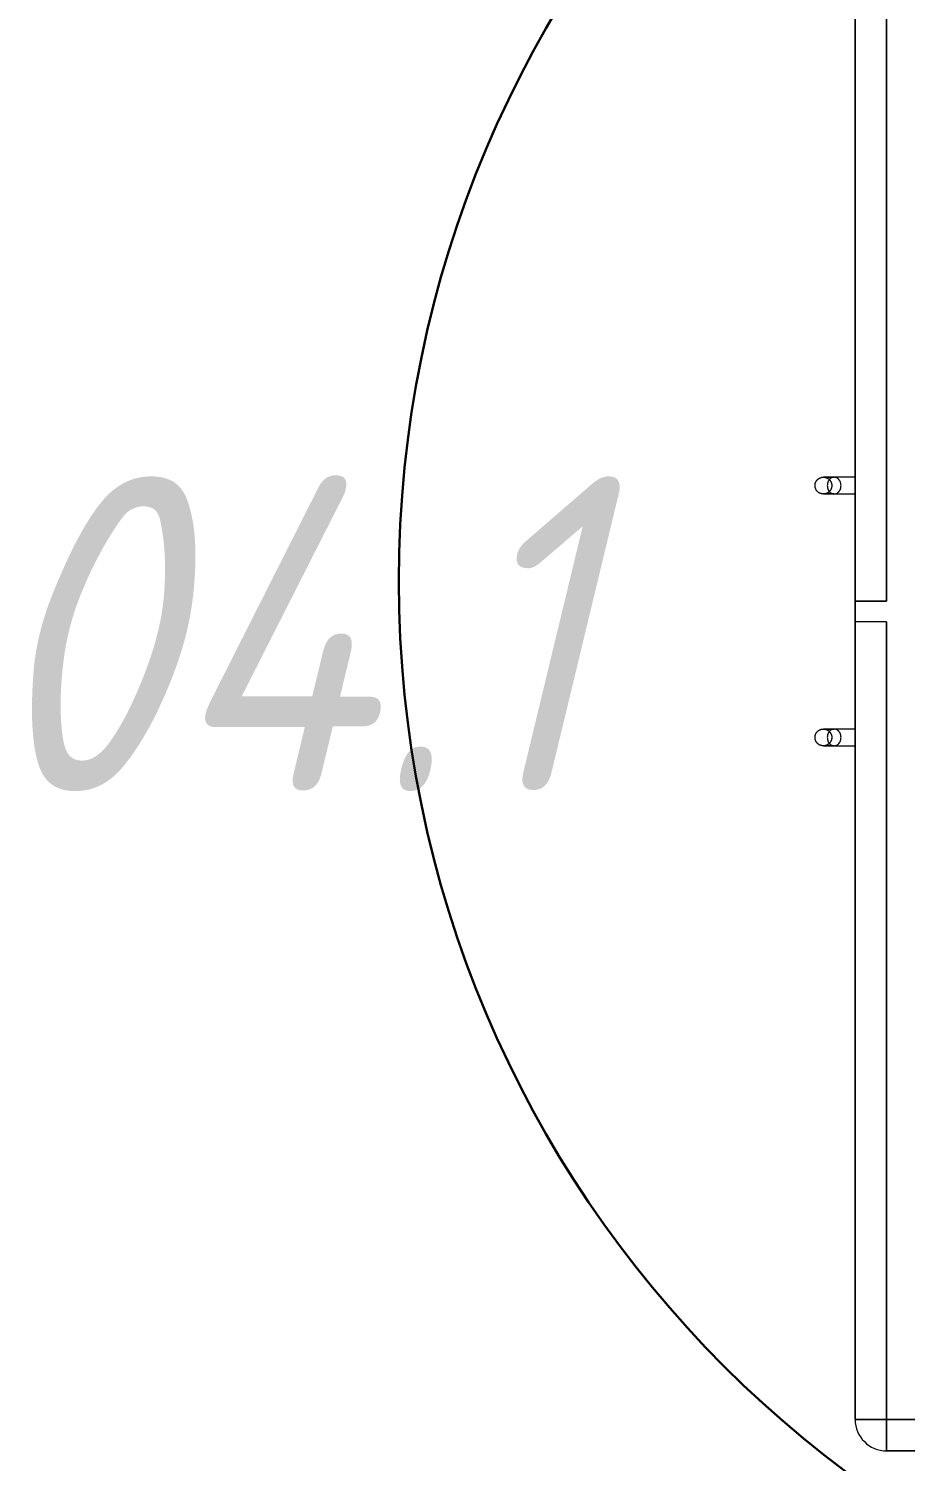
# Model space of a CAD drawing. Header units: millimetres. Extents: x -32954 to 151739, y -65671 to 56243.
# Drawn here: x -3956 to -3539, y 377 to 1060 of the extents above; entities that cross this region are included whole.
import ezdxf

# ---------------------------------------------------------------- set-up
doc = ezdxf.new("R2010")
doc.units = ezdxf.units.MM
for name, color, linetype, lineweight in [('M-EQPM', 7, 'Continuous', 9), ('M-EQPM-IDEN', 7, 'Continuous', 9), ('ТХ_оборудование', 6, 'Continuous', 30)]:
    doc.layers.add(name, color=color, linetype=linetype, lineweight=lineweight)
doc.styles.add('GOST Common_I', font='GOST_Common Italic.ttf', dxfattribs={"width": 0.9, "height": 150})

# ---------------------------------------------------------------- blocks, each defined once
blk = doc.blocks.new('М04_1_Стол-тумба кухонная с мойкой - Стол-тумба _800х600х900_-8001003-О_ТХ_Подвал')
at = {"layer": 'M-EQPM'}
for p, q in [((385, -15), (385, -585)), ((385, -585), (385, -15)), ((400, -585), (400, -15)), ((400, -15), (400, -585)), ((400, -585), (400, -15)), ((400, -15), (400, -585)), ((400, -15), (400, -585)), ((400, -585), (400, -15)), ((-5, -585), (-385, -585)), ((-385, -585), (-5, -585)), ((-5, -600), (-5, -585)), ((-5, -585), (-5, -600)), ((385, -585), (5, -585)), ((5, -585), (385, -585)), ((5, -585), (5, -600)), ((5, -585), (5, -600)), ((400, -585), (385, -585)), ((385, -585), (385, -600)), ((385, -600), (385, -585)), ((385, -585), (400, -585)), ((385, -600), (385, -585)), ((385, -585), (385, -600)), ((385, -585), (400, -585)), ((400, -585), (385, -585)), ((385, -600), (385, -585)), ((385, -585), (400, -585)), ((400, -585), (385, -585)), ((385, -585), (385, -600)), ((400, -585), (385, -585)), ((385, -585), (385, -600)), ((385, -600), (385, -585)), ((385, -585), (400, -585)), ((-5, -600), (-385, -600)), ((-385, -600), (-5, -600)), ((-385, -600), (385, -600)), ((385, -600), (-385, -600)), ((385, -600), (-385, -600)), ((-385, -600), (385, -600)), ((-64, -600), (-64, -610)), ((-64, -600), (-64, -610)), ((-60, -600), (-60, -600)), ((-60, -600), (-60, -600)), ((-60, -600), (-60, -600)), ((-60, -600), (-60, -600)), ((-56, -610), (-56, -600)), ((-56, -610), (-56, -600)), ((385, -600), (5, -600)), ((5, -600), (385, -600)), ((56, -600), (56, -610)), ((56, -600), (56, -610)), ((60, -600), (60, -600)), ((60, -600), (60, -600)), ((60, -600), (60, -600)), ((60, -600), (60, -600)), ((64, -610), (64, -600)), ((64, -610), (64, -600))]:
    blk.add_line(p, q, dxfattribs=at)
at = {"layer": 'M-EQPM', "flags": 128}
for points in [[(-64, -610), (-64, -611.81), (-64, -613.22), (-64, -614.25), (-64, -614.87), (-64, -615.11)], [(-64, -615.11), (-64, -614.91), (-64, -614.32), (-64, -613.33), (-64, -611.96), (-64, -610.19), (-64, -610)], [(-64, -615.11), (-64, -614.95), (-63.99, -614.79), (-63.97, -614.63), (-63.95, -614.47), (-63.92, -614.32), (-63.89, -614.16), (-63.84, -614.01), (-63.8, -613.85), (-63.74, -613.7), (-63.68, -613.55), (-63.62, -613.41), (-63.55, -613.26), (-63.47, -613.12), (-63.39, -612.99), (-63.3, -612.85), (-63.21, -612.72), (-63.11, -612.6), (-63.01, -612.47), (-62.9, -612.36), (-62.79, -612.24), (-62.67, -612.13), (-62.55, -612.03), (-62.42, -611.93), (-62.29, -611.83), (-62.16, -611.75), (-62.02, -611.66), (-61.89, -611.58), (-61.74, -611.51), (-61.6, -611.44), (-61.45, -611.38), (-61.3, -611.33), (-61.15, -611.28), (-60.99, -611.24), (-60.84, -611.2), (-60.68, -611.17), (-60.52, -611.15), (-60.36, -611.13), (-60.2, -611.12), (-60.04, -611.11), (-60, -611.11)], [(-60, -611.11), (-59.84, -611.11), (-59.68, -611.12), (-59.52, -611.14), (-59.36, -611.16), (-59.21, -611.19), (-59.05, -611.23), (-58.89, -611.27), (-58.74, -611.31), (-58.59, -611.37), (-58.44, -611.43), (-58.3, -611.49), (-58.15, -611.56), (-58.01, -611.64), (-57.88, -611.72), (-57.74, -611.81), (-57.61, -611.9), (-57.48, -612), (-57.36, -612.1), (-57.24, -612.21), (-57.13, -612.32), (-57.02, -612.44), (-56.92, -612.56), (-56.82, -612.69), (-56.72, -612.82), (-56.63, -612.95), (-56.55, -613.09), (-56.47, -613.23), (-56.4, -613.37), (-56.33, -613.51), (-56.27, -613.66), (-56.22, -613.81), (-56.17, -613.96), (-56.13, -614.12), (-56.09, -614.27), (-56.06, -614.43), (-56.03, -614.59), (-56.02, -614.75), (-56.01, -614.91), (-56, -615.07), (-56, -615.11)], [(-56, -610), (-56, -611.81), (-56, -613.22), (-56, -614.25), (-56, -614.87), (-56, -615.11)], [(-56, -615.11), (-56, -614.91), (-56, -614.32), (-56, -613.33), (-56, -611.96), (-56, -610.19), (-56, -610)], [(56, -610), (56, -611.81), (56, -613.22), (56, -614.25), (56, -614.87), (56, -615.11)], [(56, -615.11), (56, -614.91), (56, -614.32), (56, -613.33), (56, -611.96), (56, -610.19), (56, -610)], [(56, -615.11), (56, -614.95), (56.01, -614.79), (56.03, -614.63), (56.05, -614.47), (56.08, -614.32), (56.11, -614.16), (56.16, -614.01), (56.2, -613.85), (56.26, -613.7), (56.32, -613.55), (56.38, -613.41), (56.45, -613.26), (56.53, -613.12), (56.61, -612.99), (56.7, -612.85), (56.79, -612.72), (56.89, -612.6), (56.99, -612.47), (57.1, -612.36), (57.21, -612.24), (57.33, -612.13), (57.45, -612.03), (57.58, -611.93), (57.71, -611.83), (57.84, -611.75), (57.98, -611.66), (58.11, -611.58), (58.26, -611.51), (58.4, -611.44), (58.55, -611.38), (58.7, -611.33), (58.85, -611.28), (59.01, -611.24), (59.16, -611.2), (59.32, -611.17), (59.48, -611.15), (59.64, -611.13), (59.8, -611.12), (59.96, -611.11), (60, -611.11)], [(60, -611.11), (60.16, -611.11), (60.32, -611.12), (60.48, -611.14), (60.64, -611.16), (60.79, -611.19), (60.95, -611.23), (61.11, -611.27), (61.26, -611.31), (61.41, -611.37), (61.56, -611.43), (61.7, -611.49), (61.85, -611.56), (61.99, -611.64), (62.12, -611.72), (62.26, -611.81), (62.39, -611.9), (62.52, -612), (62.64, -612.1), (62.76, -612.21), (62.87, -612.32), (62.98, -612.44), (63.08, -612.56), (63.18, -612.69), (63.28, -612.82), (63.37, -612.95), (63.45, -613.09), (63.53, -613.23), (63.6, -613.37), (63.67, -613.51), (63.73, -613.66), (63.78, -613.81), (63.83, -613.96), (63.87, -614.12), (63.91, -614.27), (63.94, -614.43), (63.97, -614.59), (63.98, -614.75), (63.99, -614.91), (64, -615.07), (64, -615.11)], [(64, -610), (64, -611.81), (64, -613.22), (64, -614.25), (64, -614.87), (64, -615.11)], [(64, -615.11), (64, -614.91), (64, -614.32), (64, -613.33), (64, -611.96), (64, -610.19), (64, -610)], [(-60, -619.11), (-60.16, -619.11), (-60.32, -619.1), (-60.48, -619.08), (-60.64, -619.06), (-60.79, -619.03), (-60.95, -619), (-61.11, -618.96), (-61.26, -618.91), (-61.41, -618.85), (-61.56, -618.8), (-61.7, -618.73), (-61.85, -618.66), (-61.99, -618.58), (-62.12, -618.5), (-62.26, -618.41), (-62.39, -618.32), (-62.52, -618.22), (-62.64, -618.12), (-62.76, -618.01), (-62.87, -617.9), (-62.98, -617.78), (-63.08, -617.66), (-63.18, -617.53), (-63.28, -617.41), (-63.37, -617.27), (-63.45, -617.14), (-63.53, -617), (-63.6, -616.85), (-63.67, -616.71), (-63.73, -616.56), (-63.78, -616.41), (-63.83, -616.26), (-63.87, -616.1), (-63.91, -615.95), (-63.94, -615.79), (-63.97, -615.63), (-63.98, -615.47), (-63.99, -615.31), (-64, -615.15), (-64, -615.11)], [(-56, -615.11), (-56, -615.27), (-56.01, -615.43), (-56.03, -615.59), (-56.05, -615.75), (-56.08, -615.91), (-56.11, -616.06), (-56.16, -616.22), (-56.2, -616.37), (-56.26, -616.52), (-56.32, -616.67), (-56.38, -616.82), (-56.45, -616.96), (-56.53, -617.1), (-56.61, -617.24), (-56.7, -617.37), (-56.79, -617.5), (-56.89, -617.63), (-56.99, -617.75), (-57.1, -617.87), (-57.21, -617.98), (-57.33, -618.09), (-57.45, -618.19), (-57.58, -618.29), (-57.71, -618.39), (-57.84, -618.48), (-57.98, -618.56), (-58.11, -618.64), (-58.26, -618.71), (-58.4, -618.78), (-58.55, -618.84), (-58.7, -618.89), (-58.85, -618.94), (-59.01, -618.99), (-59.16, -619.02), (-59.32, -619.05), (-59.48, -619.08), (-59.64, -619.09), (-59.8, -619.11), (-59.96, -619.11), (-60, -619.11)], [(60, -619.11), (59.84, -619.11), (59.68, -619.1), (59.52, -619.08), (59.36, -619.06), (59.21, -619.03), (59.05, -619), (58.89, -618.96), (58.74, -618.91), (58.59, -618.85), (58.44, -618.8), (58.3, -618.73), (58.15, -618.66), (58.01, -618.58), (57.88, -618.5), (57.74, -618.41), (57.61, -618.32), (57.48, -618.22), (57.36, -618.12), (57.24, -618.01), (57.13, -617.9), (57.02, -617.78), (56.92, -617.66), (56.82, -617.53), (56.72, -617.41), (56.63, -617.27), (56.55, -617.14), (56.47, -617), (56.4, -616.85), (56.33, -616.71), (56.27, -616.56), (56.22, -616.41), (56.17, -616.26), (56.13, -616.1), (56.09, -615.95), (56.06, -615.79), (56.03, -615.63), (56.02, -615.47), (56.01, -615.31), (56, -615.15), (56, -615.11)], [(64, -615.11), (64, -615.27), (63.99, -615.43), (63.97, -615.59), (63.95, -615.75), (63.92, -615.91), (63.89, -616.06), (63.84, -616.22), (63.8, -616.37), (63.74, -616.52), (63.68, -616.67), (63.62, -616.82), (63.55, -616.96), (63.47, -617.1), (63.39, -617.24), (63.3, -617.37), (63.21, -617.5), (63.11, -617.63), (63.01, -617.75), (62.9, -617.87), (62.79, -617.98), (62.67, -618.09), (62.55, -618.19), (62.42, -618.29), (62.29, -618.39), (62.16, -618.48), (62.02, -618.56), (61.89, -618.64), (61.74, -618.71), (61.6, -618.78), (61.45, -618.84), (61.3, -618.89), (61.15, -618.94), (60.99, -618.99), (60.84, -619.02), (60.68, -619.05), (60.52, -619.08), (60.36, -619.09), (60.2, -619.11), (60.04, -619.11), (60, -619.11)]]:
    blk.add_lwpolyline(points, dxfattribs=at)
at = {"layer": 'M-EQPM'}
blk.add_arc((385, -585), 15, 270, 360, dxfattribs=at)
blk.add_arc((385, -585), 15, 270, 360, dxfattribs=at)
for points, knots in [([(-60, -606.72), (-60.27, -606.73), (-60.68, -606.77), (-61.18, -606.87), (-61.54, -606.97), (-61.88, -607.1), (-62.2, -607.26), (-62.45, -607.41), (-62.63, -607.53), (-62.76, -607.63), (-62.88, -607.73), (-63.04, -607.86), (-63.21, -608.05), (-63.4, -608.27), (-63.56, -608.51), (-63.7, -608.74), (-63.81, -608.99), (-63.89, -609.24), (-63.95, -609.49), (-63.99, -609.74), (-64, -609.99), (-63.99, -610.25), (-63.96, -610.5), (-63.9, -610.75), (-63.81, -611), (-63.72, -611.2), (-63.64, -611.36), (-63.54, -611.51), (-63.41, -611.71), (-63.22, -611.93), (-63.04, -612.11), (-62.89, -612.25), (-62.76, -612.35), (-62.63, -612.44), (-62.45, -612.56), (-62.2, -612.71), (-61.89, -612.87), (-61.54, -612.99), (-61.18, -613.09), (-60.68, -613.19), (-60.27, -613.23), (-60, -613.24)], [0, 0, 0, 0, 0.055556, 0.083333, 0.111111, 0.138889, 0.166667, 0.194444, 0.208333, 0.222222, 0.236111, 0.25, 0.277778, 0.305556, 0.333333, 0.361111, 0.388889, 0.416667, 0.444444, 0.472222, 0.5, 0.527778, 0.555556, 0.583333, 0.611111, 0.638889, 0.652778, 0.666667, 0.694444, 0.722222, 0.75, 0.763889, 0.777778, 0.791667, 0.805556, 0.833333, 0.861111, 0.888889, 0.916667, 0.944444, 1, 1, 1, 1]), ([(-60, -606.72), (-60.27, -606.73), (-60.68, -606.77), (-61.18, -606.87), (-61.54, -606.97), (-61.88, -607.1), (-62.2, -607.26), (-62.45, -607.41), (-62.63, -607.53), (-62.76, -607.63), (-62.88, -607.73), (-63.04, -607.86), (-63.21, -608.05), (-63.4, -608.27), (-63.56, -608.51), (-63.7, -608.74), (-63.81, -608.99), (-63.89, -609.24), (-63.95, -609.49), (-63.99, -609.74), (-64, -609.99), (-63.99, -610.21), (-63.97, -610.37), (-63.95, -610.54), (-63.9, -610.75), (-63.81, -611), (-63.7, -611.24), (-63.57, -611.48), (-63.41, -611.71), (-63.22, -611.93), (-63.04, -612.11), (-62.89, -612.25), (-62.76, -612.35), (-62.63, -612.44), (-62.45, -612.56), (-62.2, -612.71), (-61.89, -612.87), (-61.54, -612.99), (-61.18, -613.09), (-60.68, -613.19), (-60.27, -613.23), (-60, -613.24)], [-1, -1, -1, -1, -0.944444, -0.916667, -0.888889, -0.861111, -0.833333, -0.805556, -0.791667, -0.777778, -0.763889, -0.75, -0.722222, -0.694444, -0.666667, -0.638889, -0.611111, -0.583333, -0.555556, -0.527778, -0.5, -0.472222, -0.458333, -0.444444, -0.416667, -0.388889, -0.361111, -0.333333, -0.305556, -0.277778, -0.25, -0.236111, -0.222222, -0.208333, -0.194444, -0.166667, -0.138889, -0.111111, -0.083333, -0.055556, 0, 0, 0, 0]), ([(-60, -613.24), (-59.73, -613.23), (-59.32, -613.19), (-58.82, -613.09), (-58.46, -612.99), (-58.11, -612.87), (-57.8, -612.71), (-57.55, -612.56), (-57.37, -612.44), (-57.24, -612.35), (-57.11, -612.25), (-56.96, -612.11), (-56.78, -611.93), (-56.59, -611.71), (-56.43, -611.48), (-56.3, -611.24), (-56.19, -611), (-56.1, -610.75), (-56.04, -610.5), (-56.01, -610.25), (-56, -609.99), (-56.01, -609.74), (-56.05, -609.49), (-56.11, -609.24), (-56.19, -608.99), (-56.28, -608.78), (-56.37, -608.62), (-56.46, -608.47), (-56.6, -608.27), (-56.79, -608.05), (-56.96, -607.86), (-57.12, -607.73), (-57.24, -607.63), (-57.37, -607.53), (-57.55, -607.41), (-57.8, -607.26), (-58.12, -607.1), (-58.46, -606.97), (-58.82, -606.87), (-59.32, -606.77), (-59.73, -606.73), (-60, -606.72)], [0, 0, 0, 0, 0.055556, 0.083333, 0.111111, 0.138889, 0.166667, 0.194444, 0.208333, 0.222222, 0.236111, 0.25, 0.277778, 0.305556, 0.333333, 0.361111, 0.388889, 0.416667, 0.444444, 0.472222, 0.5, 0.527778, 0.555556, 0.583333, 0.611111, 0.638889, 0.652778, 0.666667, 0.694444, 0.722222, 0.75, 0.763889, 0.777778, 0.791667, 0.805556, 0.833333, 0.861111, 0.888889, 0.916667, 0.944444, 1, 1, 1, 1]), ([(-60, -613.24), (-59.73, -613.23), (-59.32, -613.19), (-58.82, -613.09), (-58.46, -612.99), (-58.11, -612.87), (-57.8, -612.71), (-57.55, -612.56), (-57.37, -612.44), (-57.24, -612.35), (-57.11, -612.25), (-56.96, -612.11), (-56.78, -611.93), (-56.59, -611.71), (-56.43, -611.48), (-56.3, -611.24), (-56.19, -611), (-56.1, -610.75), (-56.04, -610.5), (-56.01, -610.25), (-56, -609.99), (-56.01, -609.78), (-56.03, -609.61), (-56.06, -609.45), (-56.11, -609.24), (-56.19, -608.99), (-56.3, -608.74), (-56.44, -608.51), (-56.6, -608.27), (-56.79, -608.05), (-56.96, -607.86), (-57.12, -607.73), (-57.24, -607.63), (-57.37, -607.53), (-57.55, -607.41), (-57.8, -607.26), (-58.12, -607.1), (-58.46, -606.97), (-58.82, -606.87), (-59.32, -606.77), (-59.73, -606.73), (-60, -606.72)], [-1, -1, -1, -1, -0.944444, -0.916667, -0.888889, -0.861111, -0.833333, -0.805556, -0.791667, -0.777778, -0.763889, -0.75, -0.722222, -0.694444, -0.666667, -0.638889, -0.611111, -0.583333, -0.555556, -0.527778, -0.5, -0.472222, -0.458333, -0.444444, -0.416667, -0.388889, -0.361111, -0.333333, -0.305556, -0.277778, -0.25, -0.236111, -0.222222, -0.208333, -0.194444, -0.166667, -0.138889, -0.111111, -0.083333, -0.055556, 0, 0, 0, 0]), ([(60, -606.72), (59.73, -606.73), (59.32, -606.77), (58.82, -606.87), (58.46, -606.97), (58.12, -607.1), (57.8, -607.26), (57.55, -607.41), (57.37, -607.53), (57.24, -607.63), (57.12, -607.73), (56.96, -607.86), (56.79, -608.05), (56.6, -608.27), (56.44, -608.51), (56.3, -608.74), (56.19, -608.99), (56.11, -609.24), (56.05, -609.49), (56.01, -609.74), (56, -609.99), (56.01, -610.25), (56.04, -610.5), (56.1, -610.75), (56.19, -611), (56.28, -611.2), (56.36, -611.36), (56.46, -611.51), (56.59, -611.71), (56.78, -611.93), (56.96, -612.11), (57.11, -612.25), (57.24, -612.35), (57.37, -612.44), (57.55, -612.56), (57.8, -612.71), (58.11, -612.87), (58.46, -612.99), (58.82, -613.09), (59.32, -613.19), (59.73, -613.23), (60, -613.24)], [0, 0, 0, 0, 0.055556, 0.083333, 0.111111, 0.138889, 0.166667, 0.194444, 0.208333, 0.222222, 0.236111, 0.25, 0.277778, 0.305556, 0.333333, 0.361111, 0.388889, 0.416667, 0.444444, 0.472222, 0.5, 0.527778, 0.555556, 0.583333, 0.611111, 0.638889, 0.652778, 0.666667, 0.694444, 0.722222, 0.75, 0.763889, 0.777778, 0.791667, 0.805556, 0.833333, 0.861111, 0.888889, 0.916667, 0.944444, 1, 1, 1, 1]), ([(60, -606.72), (59.73, -606.73), (59.32, -606.77), (58.82, -606.87), (58.46, -606.97), (58.12, -607.1), (57.8, -607.26), (57.55, -607.41), (57.37, -607.53), (57.24, -607.63), (57.12, -607.73), (56.96, -607.86), (56.79, -608.05), (56.6, -608.27), (56.44, -608.51), (56.3, -608.74), (56.19, -608.99), (56.11, -609.24), (56.05, -609.49), (56.01, -609.74), (56, -609.99), (56.01, -610.21), (56.03, -610.37), (56.05, -610.54), (56.1, -610.75), (56.19, -611), (56.3, -611.24), (56.43, -611.48), (56.59, -611.71), (56.78, -611.93), (56.96, -612.11), (57.11, -612.25), (57.24, -612.35), (57.37, -612.44), (57.55, -612.56), (57.8, -612.71), (58.11, -612.87), (58.46, -612.99), (58.82, -613.09), (59.32, -613.19), (59.73, -613.23), (60, -613.24)], [-1, -1, -1, -1, -0.944444, -0.916667, -0.888889, -0.861111, -0.833333, -0.805556, -0.791667, -0.777778, -0.763889, -0.75, -0.722222, -0.694444, -0.666667, -0.638889, -0.611111, -0.583333, -0.555556, -0.527778, -0.5, -0.472222, -0.458333, -0.444444, -0.416667, -0.388889, -0.361111, -0.333333, -0.305556, -0.277778, -0.25, -0.236111, -0.222222, -0.208333, -0.194444, -0.166667, -0.138889, -0.111111, -0.083333, -0.055556, 0, 0, 0, 0]), ([(60, -613.24), (60.27, -613.23), (60.68, -613.19), (61.18, -613.09), (61.54, -612.99), (61.89, -612.87), (62.2, -612.71), (62.45, -612.56), (62.63, -612.44), (62.76, -612.35), (62.89, -612.25), (63.04, -612.11), (63.22, -611.93), (63.41, -611.71), (63.57, -611.48), (63.7, -611.24), (63.81, -611), (63.9, -610.75), (63.96, -610.5), (63.99, -610.25), (64, -609.99), (63.99, -609.74), (63.95, -609.49), (63.89, -609.24), (63.81, -608.99), (63.72, -608.78), (63.63, -608.62), (63.54, -608.47), (63.4, -608.27), (63.21, -608.05), (63.04, -607.86), (62.88, -607.73), (62.76, -607.63), (62.63, -607.53), (62.45, -607.41), (62.2, -607.26), (61.88, -607.1), (61.54, -606.97), (61.18, -606.87), (60.68, -606.77), (60.27, -606.73), (60, -606.72)], [0, 0, 0, 0, 0.055556, 0.083333, 0.111111, 0.138889, 0.166667, 0.194444, 0.208333, 0.222222, 0.236111, 0.25, 0.277778, 0.305556, 0.333333, 0.361111, 0.388889, 0.416667, 0.444444, 0.472222, 0.5, 0.527778, 0.555556, 0.583333, 0.611111, 0.638889, 0.652778, 0.666667, 0.694444, 0.722222, 0.75, 0.763889, 0.777778, 0.791667, 0.805556, 0.833333, 0.861111, 0.888889, 0.916667, 0.944444, 1, 1, 1, 1]), ([(60, -613.24), (60.27, -613.23), (60.68, -613.19), (61.18, -613.09), (61.54, -612.99), (61.89, -612.87), (62.2, -612.71), (62.45, -612.56), (62.63, -612.44), (62.76, -612.35), (62.89, -612.25), (63.04, -612.11), (63.22, -611.93), (63.41, -611.71), (63.57, -611.48), (63.7, -611.24), (63.81, -611), (63.9, -610.75), (63.96, -610.5), (63.99, -610.25), (64, -609.99), (63.99, -609.78), (63.97, -609.61), (63.94, -609.45), (63.89, -609.24), (63.81, -608.99), (63.7, -608.74), (63.56, -608.51), (63.4, -608.27), (63.21, -608.05), (63.04, -607.86), (62.88, -607.73), (62.76, -607.63), (62.63, -607.53), (62.45, -607.41), (62.2, -607.26), (61.88, -607.1), (61.54, -606.97), (61.18, -606.87), (60.68, -606.77), (60.27, -606.73), (60, -606.72)], [-1, -1, -1, -1, -0.944444, -0.916667, -0.888889, -0.861111, -0.833333, -0.805556, -0.791667, -0.777778, -0.763889, -0.75, -0.722222, -0.694444, -0.666667, -0.638889, -0.611111, -0.583333, -0.555556, -0.527778, -0.5, -0.472222, -0.458333, -0.444444, -0.416667, -0.388889, -0.361111, -0.333333, -0.305556, -0.277778, -0.25, -0.236111, -0.222222, -0.208333, -0.194444, -0.166667, -0.138889, -0.111111, -0.083333, -0.055556, 0, 0, 0, 0])]:
    blk.add_open_spline(points, degree=3, knots=knots, dxfattribs=at)

msp = doc.modelspace()

# ---------------------------------------------------------------- linework, layer by layer
at = {"layer": 'ТХ_оборудование', "color": 1}
msp.add_circle((-3250.8, 796.25), 529.23, dxfattribs=at)

# ---------------------------------------------------------------- block references
at = {"layer": 'M-EQPM', "rotation": 269.9999999999987}
msp.add_blockref('М04_1_Стол-тумба кухонная с мойкой - Стол-тумба _800х600х900_-8001003-О_ТХ_Подвал', (-2962.64, 781.8), dxfattribs=at)

# ---------------------------------------------------------------- texts
at = {"layer": 'M-EQPM-IDEN', "insert": (-3978.41, 846.22), "char_height": 150, "width": 396.8353, "attachment_point": 1, "style": 'GOST Common_I'}
msp.add_mtext('04.1', dxfattribs=at)

doc.saveas('drawing.dxf')
